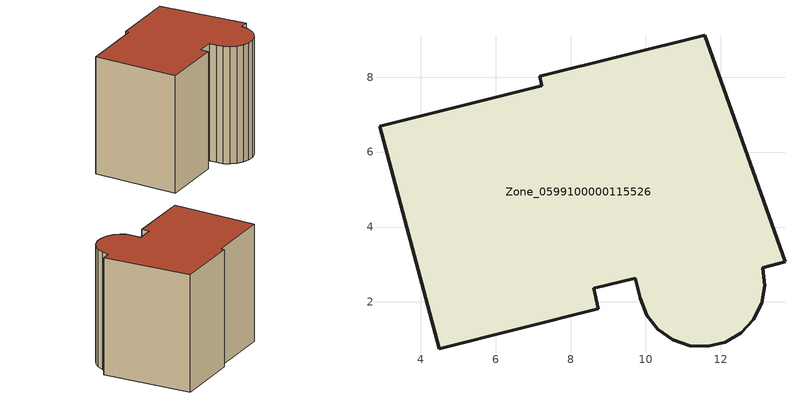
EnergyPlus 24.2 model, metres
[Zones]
Zone_0599100000115526
 floor ground (C_G): 7.23,7.77 7.17,8.02 11.58,9.12 13.72,3.07 13.13,2.92 13.18,2.44 13.1,1.96 12.88,1.53 12.55,1.17 12.13,0.93 11.66,0.81 11.17,0.83 10.72,0.99 10.33,1.27 10.03,1.65 9.85,2.1 9.72,2.64 8.61,2.37 8.74,1.82 4.49,0.75 2.9,6.69 z0
 wall outside (C_F): 7.17,8.02 7.23,7.77 2.9,6.69 4.49,0.75 8.74,1.82 8.61,2.37 9.72,2.64 9.85,2.1 10.03,1.65 10.33,1.27 10.72,0.99 11.17,0.83 11.66,0.81 12.13,0.93 12.55,1.17 12.88,1.53 13.1,1.96 13.18,2.44 13.13,2.92 13.72,3.07 11.58,9.12 7.17,8.02 z0:8.73
 roof outside (C_R): 2.9,6.69 4.49,0.75 8.74,1.82 8.61,2.37 9.72,2.64 9.85,2.1 10.03,1.65 10.33,1.27 10.72,0.99 11.17,0.83 11.66,0.81 12.13,0.93 12.55,1.17 12.88,1.53 13.1,1.96 13.18,2.44 13.13,2.92 13.72,3.07 11.58,9.12 7.17,8.02 7.23,7.77 z8.73
[BUILDING]
Pand.0599100000115526: North Axis=0; Terrain=City; Loads Convergence Tolerance Value=0.04; Temperature Convergence Tolerance Value=0.4; Solar Distribution=FullExterior; Maximum Number of Warmup Days=25; Minimum Number of Warmup Days=1
[Site:Location]
Rotterdam.The.Hague.AP_ZH_NLD Design_Conditions: Latitude=51.96; Longitude=4.45; Time Zone=1; Elevation=-4.5
[SITE:GROUNDTEMPERATURE:BUILDINGSURFACE]
18, 18, 18, 18, 18, 18, 18, 18, 18, 18, 18, 18
[MATERIAL] Thermal Absorptance=0.9; Solar Absorptance=0.7; Visible Absorptance=0.7
Name | Roughness | Thickness | Conductivity | Density | Specific Heat
G.TC.1992-2005 | MediumSmooth | 0.15 | 0.06 | 540 | 1210
F.TC.1992-2005 | Rough | 0.3 | 0.12 | 1920 | 840
R.TC.1992-2005 | MediumRough | 0.2 | 0.08 | 1500 | 1000
[CONSTRUCTION]
C_G: G.TC.1992-2005
C_F: F.TC.1992-2005
C_R: R.TC.1992-2005
[ZONE]
Zone_0599100000115526: Type=1; Multiplier=1; Ceiling Height=Autocalculate; Volume=Autocalculate; Floor Area=autocalculate; Part of Total Floor Area=Yes
[ZONEINFILTRATION:DESIGNFLOWRATE]
Infil_Zone_0599100000115526: Zone or ZoneList or Space or SpaceList=Zone_0599100000115526; Schedule=AlwaysOn; Design Flow Rate Calculation Method=Flow/Area; Flow Rate per Floor Area=0.0015; Constant Term Coefficient=1; Temperature Term Coefficient=0; Velocity Term Coefficient=0; Velocity Squared Term Coefficient=0
[HVACTEMPLATE:ZONE:IDEALLOADSAIRSYSTEM]
Zone_0599100000115526: Maximum Heating Supply Air Temperature=50; Minimum Cooling Supply Air Temperature=13; Maximum Heating Supply Air Humidity Ratio=0.0156; Minimum Cooling Supply Air Humidity Ratio=0.0077; Heating Limit=NoLimit; Cooling Limit=NoLimit; Dehumidification Control Type=ConstantSensibleHeatRatio; Cooling Sensible Heat Ratio=0.7; Dehumidification Setpoint=60; Humidification Control Type=None; Humidification Setpoint=30; Outdoor Air Method=None; Outdoor Air Flow Rate per Person=0.00944; Outdoor Air Flow Rate per Zone Floor Area=0; Outdoor Air Flow Rate per Zone=0; Demand Controlled Ventilation Type=None; Outdoor Air Economizer Type=NoEconomizer; Heat Recovery Type=None; Sensible Heat Recovery Effectiveness=0.7; Latent Heat Recovery Effectiveness=0.65
[ZONECONTROL:THERMOSTAT]
ThermostatControl_Zone_0599100000115526: Zone or ZoneList=Zone_0599100000115526; Control Type Schedule=DualSetpointControlType; Control 1=Thermostat_Zone_0599100000115526; Temperature Difference Between Cutout And Setpoint=0
[THERMOSTATSETPOINT:DUALSETPOINT]
Thermostat_Zone_0599100000115526: Heating Setpoint Temperature Schedule=HeatingSetpoint_Zone_0599100000115526; Cooling Setpoint Temperature Schedule=CoolingSetpoint_Zone_0599100000115526
[SCHEDULE:COMPACT]
HeatingSetpoint_Zone_0599100000115526: Through: 12/31, For: AllDays, Until: 24:00, 21
CoolingSetpoint_Zone_0599100000115526: Through: 12/31, For: AllDays, Until: 24:00, 24
DualSetpointControlType: Through: 12/31, For: AllDays, Until: 24:00, 4
AlwaysOn: Through: 12/31, For: AllDays, Until: 24:00, 1
